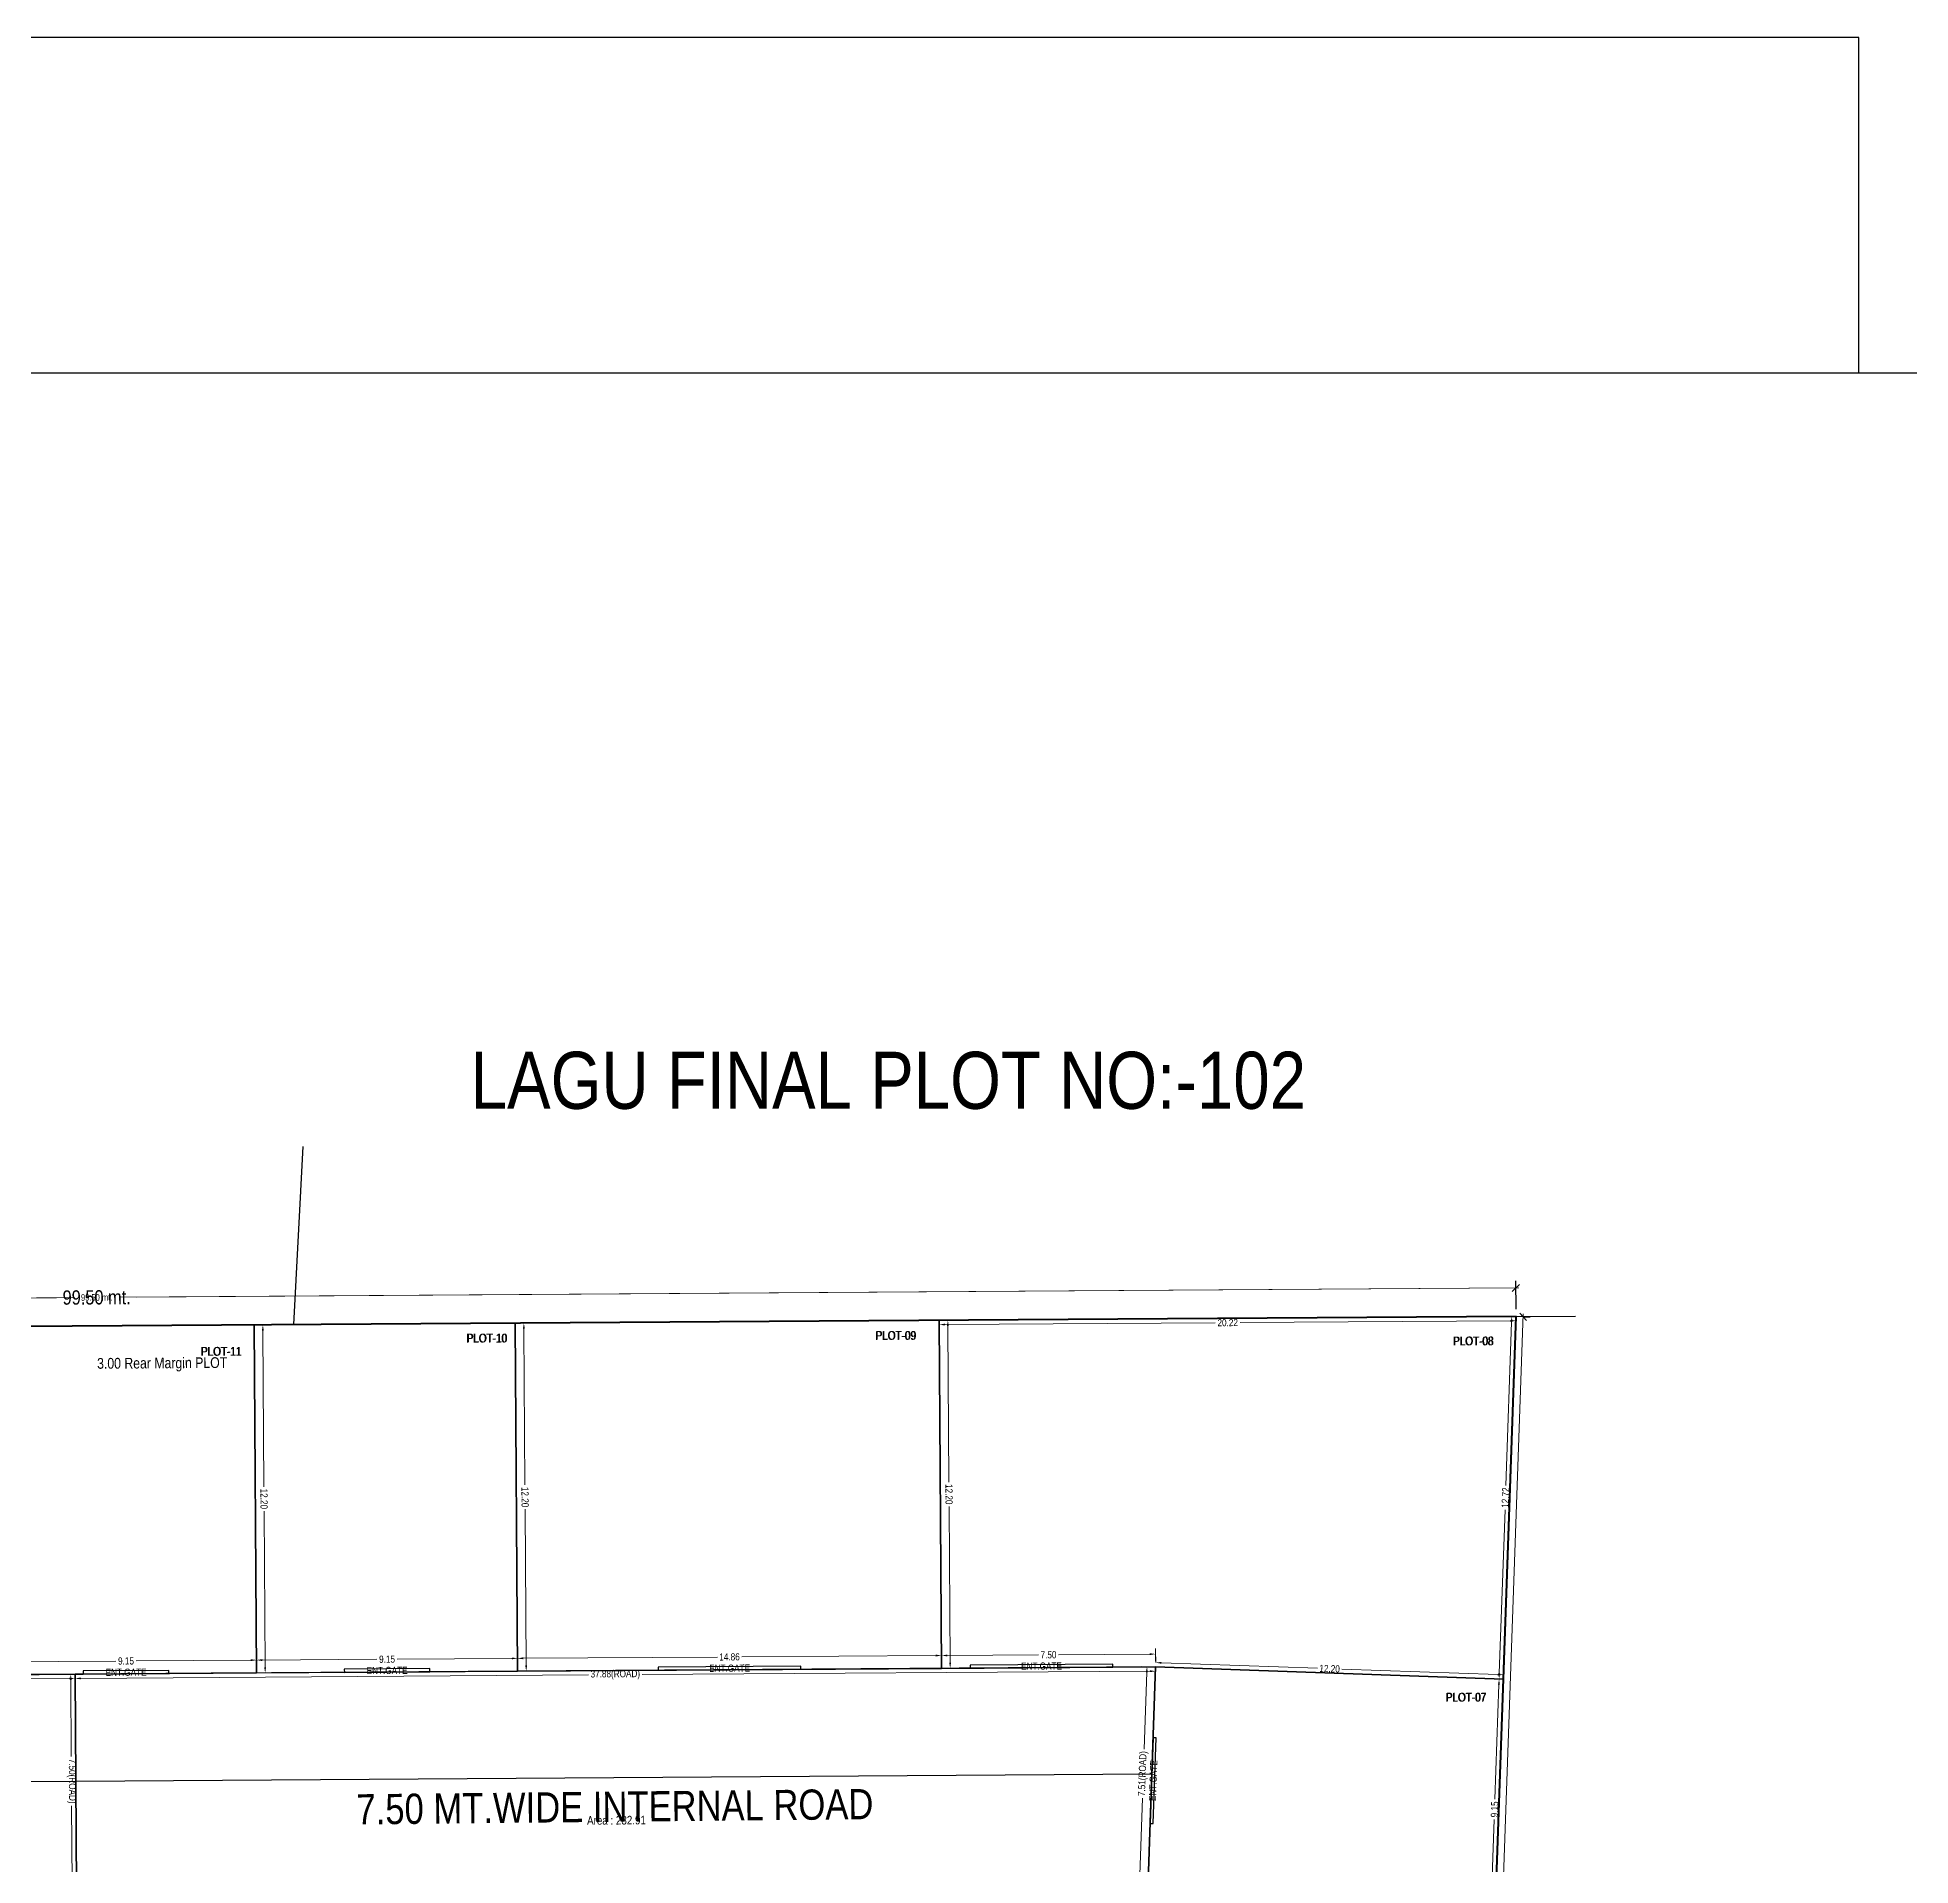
# Model space of a CAD drawing. Header units: metres. Extents: x 239315 to 239588, y 1700506 to 1700792.
# Drawn here: x 239455.3 to 239520.9, y 1700728.3 to 1700792.4 of the extents above; entities that cross this region are included whole.
import ezdxf

# ---------------------------------------------------------------- set-up
doc = ezdxf.new("R2010")
doc.units = ezdxf.units.M
doc.header["$MEASUREMENT"] = 0
doc.header["$PDMODE"] = 2
doc.header["$PDSIZE"] = -1
doc.linetypes.add('CENTER', pattern=[0])
for name, color, linetype in [('_AccessoryUse', 32, 'Continuous'), ('_DIMENSIONW', 210, 'Continuous'), ('_IndivSubPlot', 180, 'Continuous'), ('_InternalRoad', 3, 'Continuous'), ('_MarginLine', 253, 'Continuous'), ('_OtherDetail', 193, 'Continuous'), ('_Plot', 7, 'Continuous'), ('_PrintItems', 7, 'Continuous'), ('_SitePlan', 50, 'Continuous'), ('DCR_AREATABLE', 7, 'Continuous'), ('DCR_DIMENSION', 7, 'Continuous'), ('DCR_INDPLOT', 180, 'Continuous'), ('DCR_INDPLOT_DIMENSION', 7, 'Continuous'), ('DCR_NETPLOT', 145, 'Continuous'), ('DCR_ROAD_DIMENSION', 7, 'Continuous'), ('DCR_SPLAN', 50, 'Continuous'), ('DCR_SPLOT', 7, 'Continuous'), ('DCR_SPLOT_DIMENSION', 7, 'Continuous'), ('DCR_SUBSTRUCTURE', 92, 'Continuous')]:
    doc.layers.add(name, color=color, linetype=linetype)
for name, color, linetype, plot in [('_NETPLOT', 145, 'Continuous', False), ('DCR_MARGIN', 252, 'Continuous', False), ('DCR_OTHERDETAIL', 193, 'Continuous', False)]:
    doc.layers.add(name, color=color, linetype=linetype, plot=plot)
doc.styles.add('AutoDCRFont', font='ARIALN.TTF')
doc.styles.add('MtXpl_Arial_Narrow', font='ARIALN.TTF')
doc.styles.add('PreDCRFont', font='ARIALN.TTF')
doc.dimstyles.new('DCR-PLOT-EXT', dxfattribs={"dimtxt": 0.3, "dimasz": 0.2, "dimexe": 0.2, "dimexo": 0.2, "dimgap": 0.09, "dimtad": 0, "dimtxsty": 'AutoDCRFont', "dimcen": 1, "dimdle": 0.1, "dimadec": 0, "dimazin": 2, "dimtfac": 1, "dimtdec": 4, "dimtofl": 0, "dimtmove": 0, "dimatfit": 3, "dimfxl": 1, "dimfxlon": 1, "dimtolj": 1, "dimtzin": 0, "dimlwd": 15, "dimlwe": 15, "dimarcsym": 0})
doc.dimstyles.new('DCR-PLOT-INT', dxfattribs={"dimtxt": 0.25, "dimasz": 0.2, "dimexe": 0.2, "dimexo": 0.2, "dimgap": 0.09, "dimtad": 0, "dimtxsty": 'AutoDCRFont', "dimcen": 1, "dimdle": 0.1, "dimadec": 0, "dimazin": 2, "dimtfac": 1, "dimtdec": 4, "dimtofl": 0, "dimtmove": 0, "dimatfit": 3, "dimfxl": 1, "dimfxlon": 1, "dimtolj": 1, "dimtzin": 0, "dimlwd": 15, "dimlwe": 15, "dimarcsym": 0})
doc.dimstyles.new('PDCR-PLOT-INT', dxfattribs={"dimtxt": 0.23, "dimasz": 0.25, "dimexe": 0.25, "dimexo": 0.25, "dimgap": 0.25, "dimtad": 0, "dimzin": 0, "dimdsep": 46, "dimtxsty": 'AutoDCRFont', "dimblk": 'OBLIQUE', "dimcen": 0.5, "dimdle": 0.1, "dimadec": 0, "dimazin": 0, "dimtfac": 1, "dimtix": 1, "dimtofl": 0, "dimtmove": 1, "dimatfit": 1, "dimfxl": 1, "dimtolj": 1, "dimtzin": 0, "dimlwd": 15, "dimarcsym": 0})

# ---------------------------------------------------------------- blocks, each defined once
blk = doc.blocks.new('_Oblique')
at = {"color": 0, "linetype": 'ByBlock', "lineweight": -2}
blk.add_line((-0.5, -0.5), (0.5, 0.5), dxfattribs=at)
blk = doc.blocks.new('*D4')
at = {"layer": '_DIMENSIONW', "color": 0, "lineweight": 15, "transparency": 16777216}
for p, q in [((239507.188, 1700748.521), (239458.122, 1700748.192)), ((239407.49, 1700747.853), (239456.557, 1700748.181))]:
    blk.add_line(p, q, dxfattribs=at)
at = {"layer": '_DIMENSIONW', "color": 0, "lineweight": -2, "transparency": 16777216}
for p, q in [((239507.093, 1700747.77), (239507.087, 1700748.77)), ((239407.595, 1700747.104), (239407.589, 1700748.104))]:
    blk.add_line(p, q, dxfattribs=at)
at = {"layer": 'Defpoints', "color": 0, "transparency": 16777216}
for p in [(239507.088, 1700748.52), (239507.095, 1700747.52), (239407.597, 1700746.854)]:
    blk.add_point(p, dxfattribs=at)
at = {"layer": '_DIMENSIONW', "color": 0, "lineweight": 15, "transparency": 16777216, "xscale": 0.25, "yscale": 0.25, "zscale": 0.25}
for p, rotation in [((239507.088, 1700748.52), 0.3836642867954488), ((239407.59, 1700747.854), 180.3836642867954)]:
    blk.add_blockref('_Oblique', p, dxfattribs=dict(at, rotation=rotation))
at = {"layer": '_DIMENSIONW', "color": 0, "lineweight": 15, "transparency": 16777216, "insert": (239457.339, 1700748.187), "char_height": 0.23, "attachment_point": 5, "rotation": 0.38366, "style": 'AutoDCRFont'}
blk.add_mtext('\\A1;99.50 mt.', dxfattribs=at)
blk = doc.blocks.new('ADCR_MARGIN', base_point=(239457.346, 1700670.817))
at = {"layer": '_MarginLine', "color": 6}
blk.add_line((239507.095, 1700747.52), (239407.597, 1700746.854), dxfattribs=at)
at = {"layer": '_MarginLine', "color": 104}
blk.add_line((239501.733, 1700594.114), (239507.095, 1700747.52), dxfattribs=at)
blk = doc.blocks.new('*D9')
at = {"layer": 'DCR_SPLOT_DIMENSION', "color": 0, "lineweight": 15, "transparency": 16777216}
for p, q in [((239507.188, 1700748.521), (239458.748, 1700748.196)), ((239407.49, 1700747.853), (239455.931, 1700748.177))]:
    blk.add_line(p, q, dxfattribs=at)
at = {"layer": 'DCR_SPLOT_DIMENSION', "color": 0, "lineweight": -2, "transparency": 16777216}
for p, q in [((239507.093, 1700747.77), (239507.087, 1700748.77)), ((239407.595, 1700747.104), (239407.589, 1700748.104))]:
    blk.add_line(p, q, dxfattribs=at)
at = {"layer": 'Defpoints', "color": 0, "transparency": 16777216}
for p in [(239507.088, 1700748.52), (239507.095, 1700747.52), (239407.597, 1700746.854)]:
    blk.add_point(p, dxfattribs=at)
at = {"layer": 'DCR_SPLOT_DIMENSION', "color": 0, "lineweight": 15, "transparency": 16777216, "xscale": 0.25, "yscale": 0.25, "zscale": 0.25}
for p, rotation in [((239507.088, 1700748.52), 0.3836642867954488), ((239407.59, 1700747.854), 180.3836642867954)]:
    blk.add_blockref('_Oblique', p, dxfattribs=dict(at, rotation=rotation))
at = {"layer": 'DCR_SPLOT_DIMENSION', "color": 0, "transparency": 16777216, "insert": (239457.339, 1700748.187), "char_height": 0.5, "attachment_point": 5, "rotation": 0.38366, "style": 'AutoDCRFont'}
blk.add_mtext('\\A1;99.50 mt.', dxfattribs=at)
blk = doc.blocks.new('*D30')
at = {"layer": 'DCR_ROAD_DIMENSION', "color": 0, "linetype": 'Continuous', "lineweight": 15, "transparency": 16777216}
for p, q in [((239417.398, 1700734.569), (239435.947, 1700734.693)), ((239456.382, 1700734.83), (239437.833, 1700734.706)), ((239456.582, 1700734.831), (239456.583, 1700734.631)), ((239417.198, 1700734.568), (239417.2, 1700734.368))]:
    blk.add_line(p, q, dxfattribs=at)
at = {"layer": 'DCR_ROAD_DIMENSION', "color": 0, "transparency": 16777216}
for points in [[(239456.382, 1700734.863), (239456.382, 1700734.797), (239456.582, 1700734.831)], [(239417.398, 1700734.602), (239417.398, 1700734.536), (239417.198, 1700734.568)]]:
    blk.add_solid(points, dxfattribs=at)
at = {"layer": 'Defpoints', "color": 0, "transparency": 16777216}
for p in [(239417.197, 1700734.718), (239456.581, 1700734.981), (239417.198, 1700734.568)]:
    blk.add_point(p, dxfattribs=at)
at = {"layer": 'DCR_ROAD_DIMENSION', "color": 0, "transparency": 16777216, "insert": (239436.89, 1700734.699), "char_height": 0.25, "attachment_point": 5, "rotation": 0.38366, "style": 'AutoDCRFont'}
blk.add_mtext('\\A1;39.38(ROAD)', dxfattribs=at)
blk = doc.blocks.new('*D34')
at = {"layer": 'DCR_ROAD_DIMENSION', "color": 0, "linetype": 'Continuous', "lineweight": 15, "transparency": 16777216}
for p, q in [((239456.431, 1700734.98), (239456.231, 1700734.979)), ((239456.432, 1700734.78), (239456.45, 1700732.093)), ((239456.48, 1700727.68), (239456.462, 1700730.368)), ((239456.481, 1700727.48), (239456.281, 1700727.479))]:
    blk.add_line(p, q, dxfattribs=at)
at = {"layer": 'DCR_ROAD_DIMENSION', "color": 0, "transparency": 16777216}
for points in [[(239456.465, 1700734.781), (239456.399, 1700734.78), (239456.431, 1700734.98)], [(239456.513, 1700727.681), (239456.446, 1700727.68), (239456.481, 1700727.48)]]:
    blk.add_solid(points, dxfattribs=at)
at = {"layer": 'Defpoints', "color": 0, "transparency": 16777216}
for p in [(239456.431, 1700734.98), (239456.581, 1700734.981), (239456.631, 1700727.481)]:
    blk.add_point(p, dxfattribs=at)
at = {"layer": 'DCR_ROAD_DIMENSION', "color": 0, "transparency": 16777216, "insert": (239456.456, 1700731.23), "char_height": 0.25, "attachment_point": 5, "rotation": 270.38366, "style": 'AutoDCRFont'}
blk.add_mtext('\\A1;7.50(ROAD)', dxfattribs=at)
blk = doc.blocks.new('*D35')
at = {"layer": 'DCR_ROAD_DIMENSION', "color": 0, "linetype": 'Continuous', "lineweight": 15, "transparency": 16777216}
for p, q in [((239456.582, 1700734.831), (239456.583, 1700734.631)), ((239456.782, 1700734.833), (239474.578, 1700734.952)), ((239494.259, 1700735.084), (239476.463, 1700734.964)), ((239494.459, 1700735.085), (239494.46, 1700734.885))]:
    blk.add_line(p, q, dxfattribs=at)
at = {"layer": 'DCR_ROAD_DIMENSION', "color": 0, "transparency": 16777216}
for points in [[(239456.782, 1700734.866), (239456.782, 1700734.799), (239456.582, 1700734.831)], [(239494.259, 1700735.117), (239494.259, 1700735.05), (239494.459, 1700735.085)]]:
    blk.add_solid(points, dxfattribs=at)
at = {"layer": 'Defpoints', "color": 0, "transparency": 16777216}
for p in [(239456.581, 1700734.981), (239456.582, 1700734.831), (239494.458, 1700735.235)]:
    blk.add_point(p, dxfattribs=at)
at = {"layer": 'DCR_ROAD_DIMENSION', "color": 0, "transparency": 16777216, "insert": (239475.52, 1700734.958), "char_height": 0.25, "attachment_point": 5, "rotation": 0.38366, "style": 'AutoDCRFont'}
blk.add_mtext('\\A1;37.88(ROAD)', dxfattribs=at)
blk = doc.blocks.new('*D37')
at = {"layer": 'DCR_ROAD_DIMENSION', "color": 0, "linetype": 'Continuous', "lineweight": 15, "transparency": 16777216}
for p, q in [((239494.258, 1700735.242), (239493.958, 1700735.252)), ((239494.151, 1700735.046), (239494.057, 1700732.356)), ((239493.903, 1700727.943), (239493.997, 1700730.633)), ((239493.996, 1700727.74), (239493.696, 1700727.751))]:
    blk.add_line(p, q, dxfattribs=at)
at = {"layer": 'DCR_ROAD_DIMENSION', "color": 0, "transparency": 16777216}
for points in [[(239494.118, 1700735.047), (239494.185, 1700735.044), (239494.158, 1700735.245)], [(239493.87, 1700727.945), (239493.936, 1700727.942), (239493.896, 1700727.744)]]:
    blk.add_solid(points, dxfattribs=at)
at = {"layer": 'Defpoints', "color": 0, "transparency": 16777216}
for p in [(239494.158, 1700735.245), (239494.458, 1700735.235), (239494.196, 1700727.733)]:
    blk.add_point(p, dxfattribs=at)
at = {"layer": 'DCR_ROAD_DIMENSION', "color": 0, "transparency": 16777216, "insert": (239494.027, 1700731.494), "char_height": 0.25, "attachment_point": 5, "rotation": 87.99822, "style": 'AutoDCRFont'}
blk.add_mtext('\\A1;7.51(ROAD)', dxfattribs=at)
blk = doc.blocks.new('*D46')
at = {"layer": 'DCR_SPLOT_DIMENSION', "color": 0, "lineweight": 15, "transparency": 16777216}
for p, q in [((239507.348, 1700747.611), (239504.702, 1700671.888)), ((239501.979, 1700594.005), (239504.626, 1700669.727))]:
    blk.add_line(p, q, dxfattribs=at)
at = {"layer": 'DCR_SPLOT_DIMENSION', "color": 0, "lineweight": -2, "transparency": 16777216}
for p, q in [((239507.345, 1700747.511), (239507.595, 1700747.502)), ((239501.983, 1700594.105), (239502.233, 1700594.096))]:
    blk.add_line(p, q, dxfattribs=at)
at = {"layer": 'Defpoints', "color": 0, "transparency": 16777216}
for p in [(239507.095, 1700747.52), (239507.345, 1700747.511), (239501.733, 1700594.114)]:
    blk.add_point(p, dxfattribs=at)
at = {"layer": 'DCR_SPLOT_DIMENSION', "color": 0, "lineweight": 15, "transparency": 16777216, "xscale": 0.25, "yscale": 0.25, "zscale": 0.25}
for p, rotation in [((239507.345, 1700747.511), 87.9982231934328), ((239501.983, 1700594.105), 267.9982231934329)]:
    blk.add_blockref('_Oblique', p, dxfattribs=dict(at, rotation=rotation))
at = {"layer": 'DCR_SPLOT_DIMENSION', "color": 0, "transparency": 16777216, "insert": (239504.664, 1700670.808), "char_height": 0.5, "attachment_point": 5, "rotation": 87.99822, "style": 'AutoDCRFont'}
blk.add_mtext('\\A1;153.50', dxfattribs=at)
blk = doc.blocks.new('*D89')
at = {"layer": 'DCR_INDPLOT_DIMENSION', "color": 0, "linetype": 'Continuous', "lineweight": 15, "transparency": 16777216}
for p, q in [((239453.795, 1700735.163), (239453.792, 1700735.613)), ((239453.993, 1700735.414), (239458.011, 1700735.441)), ((239462.743, 1700735.473), (239458.725, 1700735.446)), ((239462.945, 1700735.224), (239462.942, 1700735.674))]:
    blk.add_line(p, q, dxfattribs=at)
at = {"layer": 'DCR_INDPLOT_DIMENSION', "color": 0, "transparency": 16777216}
for points in [[(239453.993, 1700735.447), (239453.994, 1700735.381), (239453.793, 1700735.413)], [(239462.743, 1700735.506), (239462.743, 1700735.439), (239462.943, 1700735.474)]]:
    blk.add_solid(points, dxfattribs=at)
at = {"layer": 'Defpoints', "color": 0, "transparency": 16777216}
for p in [(239462.943, 1700735.474), (239453.796, 1700734.963), (239462.946, 1700735.024)]:
    blk.add_point(p, dxfattribs=at)
at = {"layer": 'DCR_INDPLOT_DIMENSION', "color": 0, "transparency": 16777216, "insert": (239458.368, 1700735.443), "char_height": 0.25, "attachment_point": 5, "rotation": 0.38366, "style": 'AutoDCRFont'}
blk.add_mtext('\\A1;9.15', dxfattribs=at)
blk = doc.blocks.new('*D90')
at = {"layer": 'DCR_INDPLOT_DIMENSION', "color": 0, "linetype": 'Continuous', "lineweight": 15, "transparency": 16777216}
for p, q in [((239463.064, 1700747.225), (239463.364, 1700747.227)), ((239463.166, 1700747.026), (239463.202, 1700741.552)), ((239463.245, 1700735.226), (239463.208, 1700740.7)), ((239463.146, 1700735.025), (239463.446, 1700735.027))]:
    blk.add_line(p, q, dxfattribs=at)
at = {"layer": 'DCR_INDPLOT_DIMENSION', "color": 0, "transparency": 16777216}
for points in [[(239463.199, 1700747.026), (239463.132, 1700747.025), (239463.164, 1700747.226)], [(239463.278, 1700735.226), (239463.211, 1700735.226), (239463.246, 1700735.026)]]:
    blk.add_solid(points, dxfattribs=at)
at = {"layer": 'Defpoints', "color": 0, "transparency": 16777216}
for p in [(239462.864, 1700747.224), (239462.946, 1700735.024), (239463.246, 1700735.026)]:
    blk.add_point(p, dxfattribs=at)
at = {"layer": 'DCR_INDPLOT_DIMENSION', "color": 0, "transparency": 16777216, "insert": (239463.205, 1700741.126), "char_height": 0.25, "attachment_point": 5, "rotation": 270.38366, "style": 'AutoDCRFont'}
blk.add_mtext('\\A1;12.20', dxfattribs=at)
blk = doc.blocks.new('*D91')
at = {"layer": 'DCR_INDPLOT_DIMENSION', "color": 0, "linetype": 'Continuous', "lineweight": 15, "transparency": 16777216}
for p, q in [((239462.945, 1700735.224), (239462.942, 1700735.674)), ((239463.143, 1700735.475), (239467.161, 1700735.502)), ((239471.893, 1700735.534), (239467.875, 1700735.507)), ((239472.095, 1700735.285), (239472.092, 1700735.735))]:
    blk.add_line(p, q, dxfattribs=at)
at = {"layer": 'DCR_INDPLOT_DIMENSION', "color": 0, "transparency": 16777216}
for points in [[(239463.143, 1700735.509), (239463.143, 1700735.442), (239462.943, 1700735.474)], [(239471.893, 1700735.567), (239471.893, 1700735.501), (239472.093, 1700735.535)]]:
    blk.add_solid(points, dxfattribs=at)
at = {"layer": 'Defpoints', "color": 0, "transparency": 16777216}
for p in [(239472.093, 1700735.535), (239462.946, 1700735.024), (239472.096, 1700735.085)]:
    blk.add_point(p, dxfattribs=at)
at = {"layer": 'DCR_INDPLOT_DIMENSION', "color": 0, "transparency": 16777216, "insert": (239467.518, 1700735.505), "char_height": 0.25, "attachment_point": 5, "rotation": 0.38366, "style": 'AutoDCRFont'}
blk.add_mtext('\\A1;9.15', dxfattribs=at)
blk = doc.blocks.new('*D92')
at = {"layer": 'DCR_INDPLOT_DIMENSION', "color": 0, "linetype": 'Continuous', "lineweight": 15, "transparency": 16777216}
for p, q in [((239472.214, 1700747.286), (239472.514, 1700747.288)), ((239472.316, 1700747.087), (239472.352, 1700741.613)), ((239472.395, 1700735.287), (239472.358, 1700740.761)), ((239472.296, 1700735.087), (239472.596, 1700735.089))]:
    blk.add_line(p, q, dxfattribs=at)
at = {"layer": 'DCR_INDPLOT_DIMENSION', "color": 0, "transparency": 16777216}
for points in [[(239472.349, 1700747.087), (239472.282, 1700747.087), (239472.314, 1700747.287)], [(239472.428, 1700735.287), (239472.361, 1700735.287), (239472.396, 1700735.087)]]:
    blk.add_solid(points, dxfattribs=at)
at = {"layer": 'Defpoints', "color": 0, "transparency": 16777216}
for p in [(239472.014, 1700747.285), (239472.096, 1700735.085), (239472.396, 1700735.087)]:
    blk.add_point(p, dxfattribs=at)
at = {"layer": 'DCR_INDPLOT_DIMENSION', "color": 0, "transparency": 16777216, "insert": (239472.355, 1700741.187), "char_height": 0.25, "attachment_point": 5, "rotation": 270.38366, "style": 'AutoDCRFont'}
blk.add_mtext('\\A1;12.20', dxfattribs=at)
blk = doc.blocks.new('*D93')
at = {"layer": 'DCR_INDPLOT_DIMENSION', "color": 0, "linetype": 'Continuous', "lineweight": 15, "transparency": 16777216}
for p, q in [((239472.095, 1700735.285), (239472.092, 1700735.735)), ((239472.293, 1700735.537), (239479.098, 1700735.582)), ((239486.755, 1700735.633), (239479.95, 1700735.588)), ((239486.957, 1700735.385), (239486.954, 1700735.835))]:
    blk.add_line(p, q, dxfattribs=at)
at = {"layer": 'DCR_INDPLOT_DIMENSION', "color": 0, "transparency": 16777216}
for points in [[(239472.293, 1700735.57), (239472.293, 1700735.503), (239472.093, 1700735.535)], [(239486.755, 1700735.667), (239486.755, 1700735.6), (239486.955, 1700735.635)]]:
    blk.add_solid(points, dxfattribs=at)
at = {"layer": 'Defpoints', "color": 0, "transparency": 16777216}
for p in [(239486.955, 1700735.635), (239472.096, 1700735.085), (239486.958, 1700735.185)]:
    blk.add_point(p, dxfattribs=at)
at = {"layer": 'DCR_INDPLOT_DIMENSION', "color": 0, "transparency": 16777216, "insert": (239479.524, 1700735.585), "char_height": 0.25, "attachment_point": 5, "rotation": 0.38366, "style": 'AutoDCRFont'}
blk.add_mtext('\\A1;14.86', dxfattribs=at)
blk = doc.blocks.new('*D94')
at = {"layer": 'DCR_INDPLOT_DIMENSION', "color": 0, "linetype": 'Continuous', "lineweight": 15, "transparency": 16777216}
for p, q in [((239486.878, 1700747.234), (239486.879, 1700747.034)), ((239487.078, 1700747.236), (239496.55, 1700747.299)), ((239506.896, 1700747.369), (239497.424, 1700747.305)), ((239507.096, 1700747.37), (239507.097, 1700747.17))]:
    blk.add_line(p, q, dxfattribs=at)
at = {"layer": 'DCR_INDPLOT_DIMENSION', "color": 0, "transparency": 16777216}
for points in [[(239487.077, 1700747.269), (239487.078, 1700747.202), (239486.878, 1700747.234)], [(239506.896, 1700747.402), (239506.896, 1700747.335), (239507.096, 1700747.37)]]:
    blk.add_solid(points, dxfattribs=at)
at = {"layer": 'Defpoints', "color": 0, "transparency": 16777216}
for p in [(239486.877, 1700747.384), (239486.878, 1700747.234), (239507.095, 1700747.52)]:
    blk.add_point(p, dxfattribs=at)
at = {"layer": 'DCR_INDPLOT_DIMENSION', "color": 0, "transparency": 16777216, "insert": (239496.987, 1700747.302), "char_height": 0.25, "attachment_point": 5, "rotation": 0.38366, "style": 'AutoDCRFont'}
blk.add_mtext('\\A1;20.22', dxfattribs=at)
blk = doc.blocks.new('*D95')
at = {"layer": 'DCR_INDPLOT_DIMENSION', "color": 0, "linetype": 'Continuous', "lineweight": 15, "transparency": 16777216}
for p, q in [((239487.077, 1700747.386), (239487.377, 1700747.388)), ((239487.178, 1700747.186), (239487.215, 1700741.713)), ((239487.257, 1700735.387), (239487.22, 1700740.861)), ((239487.158, 1700735.186), (239487.458, 1700735.188))]:
    blk.add_line(p, q, dxfattribs=at)
at = {"layer": 'DCR_INDPLOT_DIMENSION', "color": 0, "transparency": 16777216}
for points in [[(239487.211, 1700747.187), (239487.145, 1700747.186), (239487.177, 1700747.386)], [(239487.29, 1700735.387), (239487.224, 1700735.387), (239487.258, 1700735.187)]]:
    blk.add_solid(points, dxfattribs=at)
at = {"layer": 'Defpoints', "color": 0, "transparency": 16777216}
for p in [(239486.877, 1700747.384), (239486.958, 1700735.185), (239487.258, 1700735.187)]:
    blk.add_point(p, dxfattribs=at)
at = {"layer": 'DCR_INDPLOT_DIMENSION', "color": 0, "transparency": 16777216, "insert": (239487.217, 1700741.287), "char_height": 0.25, "attachment_point": 5, "rotation": 270.38366, "style": 'AutoDCRFont'}
blk.add_mtext('\\A1;12.20', dxfattribs=at)
blk = doc.blocks.new('*D96')
at = {"layer": 'DCR_INDPLOT_DIMENSION', "color": 0, "linetype": 'Continuous', "lineweight": 15, "transparency": 16777216}
for p, q in [((239486.957, 1700735.385), (239486.954, 1700735.835)), ((239487.155, 1700735.636), (239490.35, 1700735.657)), ((239494.255, 1700735.684), (239491.06, 1700735.662)), ((239494.457, 1700735.435), (239494.454, 1700735.885))]:
    blk.add_line(p, q, dxfattribs=at)
at = {"layer": 'DCR_INDPLOT_DIMENSION', "color": 0, "transparency": 16777216}
for points in [[(239487.155, 1700735.669), (239487.155, 1700735.603), (239486.955, 1700735.635)], [(239494.255, 1700735.717), (239494.255, 1700735.65), (239494.455, 1700735.685)]]:
    blk.add_solid(points, dxfattribs=at)
at = {"layer": 'Defpoints', "color": 0, "transparency": 16777216}
for p in [(239494.455, 1700735.685), (239486.958, 1700735.185), (239494.458, 1700735.235)]:
    blk.add_point(p, dxfattribs=at)
at = {"layer": 'DCR_INDPLOT_DIMENSION', "color": 0, "transparency": 16777216, "insert": (239490.705, 1700735.66), "char_height": 0.25, "attachment_point": 5, "rotation": 0.38366, "style": 'AutoDCRFont'}
blk.add_mtext('\\A1;7.50', dxfattribs=at)
blk = doc.blocks.new('*D97')
at = {"layer": 'DCR_INDPLOT_DIMENSION', "color": 0, "linetype": 'Continuous', "lineweight": 15, "transparency": 16777216}
for p, q in [((239494.463, 1700735.385), (239494.47, 1700735.585)), ((239494.663, 1700735.378), (239500.134, 1700735.187)), ((239506.456, 1700734.966), (239500.985, 1700735.157)), ((239506.656, 1700734.959), (239506.663, 1700735.159))]:
    blk.add_line(p, q, dxfattribs=at)
at = {"layer": 'DCR_INDPLOT_DIMENSION', "color": 0, "transparency": 16777216}
for points in [[(239494.664, 1700735.411), (239494.662, 1700735.345), (239494.463, 1700735.385)], [(239506.457, 1700734.999), (239506.455, 1700734.932), (239506.656, 1700734.959)]]:
    blk.add_solid(points, dxfattribs=at)
at = {"layer": 'Defpoints', "color": 0, "transparency": 16777216}
for p in [(239494.458, 1700735.235), (239506.651, 1700734.809), (239506.656, 1700734.959)]:
    blk.add_point(p, dxfattribs=at)
at = {"layer": 'DCR_INDPLOT_DIMENSION', "color": 0, "transparency": 16777216, "insert": (239500.56, 1700735.172), "char_height": 0.25, "attachment_point": 5, "rotation": 357.99822, "style": 'AutoDCRFont'}
blk.add_mtext('\\A1;12.20', dxfattribs=at)
blk = doc.blocks.new('*D98')
at = {"layer": 'DCR_INDPLOT_DIMENSION', "color": 0, "linetype": 'Continuous', "lineweight": 15, "transparency": 16777216}
for p, q in [((239506.938, 1700747.325), (239506.738, 1700741.595)), ((239506.945, 1700747.525), (239506.745, 1700747.532)), ((239506.508, 1700735.014), (239506.708, 1700740.744)), ((239506.501, 1700734.814), (239506.301, 1700734.821))]:
    blk.add_line(p, q, dxfattribs=at)
at = {"layer": 'DCR_INDPLOT_DIMENSION', "color": 0, "transparency": 16777216}
for points in [[(239506.905, 1700747.326), (239506.971, 1700747.324), (239506.945, 1700747.525)], [(239506.474, 1700735.015), (239506.541, 1700735.013), (239506.501, 1700734.814)]]:
    blk.add_solid(points, dxfattribs=at)
at = {"layer": 'Defpoints', "color": 0, "transparency": 16777216}
for p in [(239506.945, 1700747.525), (239507.095, 1700747.52), (239506.651, 1700734.809)]:
    blk.add_point(p, dxfattribs=at)
at = {"layer": 'DCR_INDPLOT_DIMENSION', "color": 0, "transparency": 16777216, "insert": (239506.723, 1700741.17), "char_height": 0.25, "attachment_point": 5, "rotation": 87.99822, "style": 'AutoDCRFont'}
blk.add_mtext('\\A1;12.72', dxfattribs=at)
blk = doc.blocks.new('*D100')
at = {"layer": 'DCR_INDPLOT_DIMENSION', "color": 0, "linetype": 'Continuous', "lineweight": 15, "transparency": 16777216}
for p, q in [((239506.501, 1700734.814), (239506.301, 1700734.821)), ((239506.494, 1700734.614), (239506.353, 1700730.599)), ((239506.188, 1700725.87), (239506.328, 1700729.885)), ((239506.181, 1700725.67), (239505.981, 1700725.677))]:
    blk.add_line(p, q, dxfattribs=at)
at = {"layer": 'DCR_INDPLOT_DIMENSION', "color": 0, "transparency": 16777216}
for points in [[(239506.46, 1700734.615), (239506.527, 1700734.613), (239506.501, 1700734.814)], [(239506.155, 1700725.871), (239506.221, 1700725.868), (239506.181, 1700725.67)]]:
    blk.add_solid(points, dxfattribs=at)
at = {"layer": 'Defpoints', "color": 0, "transparency": 16777216}
for p in [(239506.501, 1700734.814), (239506.651, 1700734.809), (239506.331, 1700725.664)]:
    blk.add_point(p, dxfattribs=at)
at = {"layer": 'DCR_INDPLOT_DIMENSION', "color": 0, "transparency": 16777216, "insert": (239506.341, 1700730.242), "char_height": 0.25, "attachment_point": 5, "rotation": 87.99822, "style": 'AutoDCRFont'}
blk.add_mtext('\\A1;9.15', dxfattribs=at)

msp = doc.modelspace()

# ---------------------------------------------------------------- linework, layer by layer
for p, q in [((239462.946, 1700735.024), (239462.864, 1700747.224)), ((239472.096, 1700735.085), (239472.014, 1700747.285)), ((239486.958, 1700735.185), (239486.877, 1700747.384)), ((239507.095, 1700747.52), (239506.651, 1700734.809)), ((239494.458, 1700735.235), (239506.651, 1700734.809))]:
    msp.add_line(p, q)
msp.add_lwpolyline([(239495.967, 1700643.847), (239494.451, 1700600.476), (239501.733, 1700594.114), (239507.095, 1700747.52), (239407.597, 1700746.854), (239407.597, 1700721.05)], close=True)
at = {"layer": '_AccessoryUse', "color": 34}
for points in [[(239459.87, 1700735.113), (239456.871, 1700735.093), (239456.871, 1700734.983), (239459.871, 1700735.003)], [(239469.02, 1700735.175), (239466.02, 1700735.155), (239466.021, 1700735.045), (239469.021, 1700735.065)], [(239482.026, 1700735.262), (239477.026, 1700735.228), (239477.027, 1700735.118), (239482.027, 1700735.152)], [(239492.959, 1700735.335), (239487.96, 1700735.301), (239487.96, 1700735.191), (239492.96, 1700735.225)], [(239494.481, 1700732.746), (239494.371, 1700732.749), (239494.266, 1700729.751), (239494.376, 1700729.747)]]:
    msp.add_lwpolyline(points, close=True, dxfattribs=at)
at = {"layer": '_IndivSubPlot'}
for points in [[(239462.864, 1700747.224), (239453.715, 1700747.162), (239453.796, 1700734.963), (239462.946, 1700735.024)], [(239472.014, 1700747.285), (239462.864, 1700747.224), (239462.946, 1700735.024), (239472.096, 1700735.085)], [(239486.877, 1700747.384), (239472.014, 1700747.285), (239472.096, 1700735.085), (239486.958, 1700735.185)], [(239507.095, 1700747.52), (239486.877, 1700747.384), (239486.958, 1700735.185), (239494.458, 1700735.235), (239506.651, 1700734.809)], [(239506.651, 1700734.809), (239494.458, 1700735.235), (239494.138, 1700726.091), (239506.331, 1700725.664)]]:
    msp.add_lwpolyline(points, close=True, dxfattribs=at)
at = {"layer": '_InternalRoad'}
for points in [[(239456.581, 1700734.981), (239417.197, 1700734.718), (239417.197, 1700728.863), (239419.066, 1700727.23), (239456.631, 1700727.481)], [(239494.458, 1700735.235), (239456.581, 1700734.981), (239456.631, 1700727.481), (239494.196, 1700727.733)]]:
    msp.add_lwpolyline(points, close=True, dxfattribs=at)
at = {"layer": '_InternalRoad', "linetype": 'CENTER'}
for points in [[(239417.197, 1700731.79), (239419.041, 1700730.98), (239456.606, 1700731.231)], [(239456.606, 1700731.231), (239494.327, 1700731.484)]]:
    msp.add_lwpolyline(points, dxfattribs=at)
at = {"layer": '_NETPLOT'}
msp.add_lwpolyline([(239407.597, 1700746.854), (239407.597, 1700676.354), (239501.733, 1700594.114), (239507.095, 1700747.52)], close=True, dxfattribs=at)
at = {"layer": '_OtherDetail'}
msp.add_lwpolyline([(239315.411, 1700780.601), (239519.11, 1700780.601), (239519.11, 1700792.353), (239315.411, 1700792.353)], close=True, dxfattribs=at)
at = {"layer": '_Plot'}
msp.add_lwpolyline([(239507.095, 1700747.52), (239407.597, 1700746.854), (239407.597, 1700676.354), (239501.733, 1700594.114)], close=True, dxfattribs=at)
at = {"layer": '_PrintItems', "lineweight": 30}
for p, q in [((239464.256, 1700747.233), (239464.578, 1700753.482)), ((239507.095, 1700747.52), (239509.184, 1700747.534))]:
    msp.add_line(p, q, dxfattribs=at)
at = {"layer": '_SitePlan'}
msp.add_lwpolyline([(239315.411, 1700780.601), (239588.26, 1700780.601), (239588.26, 1700505.825), (239315.411, 1700505.825)], close=True, dxfattribs=at)
at = {"layer": 'DCR_AREATABLE'}
for points in [[(239462.864, 1700747.224), (239453.715, 1700747.162)], [(239472.014, 1700747.285), (239462.864, 1700747.224)], [(239462.864, 1700747.224), (239462.946, 1700735.024)], [(239486.877, 1700747.384), (239472.014, 1700747.285)], [(239472.014, 1700747.285), (239472.096, 1700735.085)], [(239507.095, 1700747.52), (239486.877, 1700747.384)], [(239486.877, 1700747.384), (239486.958, 1700735.185)], [(239453.796, 1700734.963), (239462.946, 1700735.024)], [(239462.946, 1700735.024), (239472.096, 1700735.085)], [(239472.096, 1700735.085), (239486.958, 1700735.185)], [(239486.958, 1700735.185), (239494.458, 1700735.235)], [(239494.458, 1700735.235), (239494.138, 1700726.091)], [(239506.651, 1700734.809), (239494.458, 1700735.235)]]:
    msp.add_lwpolyline(points, dxfattribs=at)
at = {"layer": 'DCR_INDPLOT', "color": 180}
for points in [[(239462.864, 1700747.224), (239453.715, 1700747.162), (239453.796, 1700734.963), (239462.946, 1700735.024)], [(239472.014, 1700747.285), (239462.864, 1700747.224), (239462.946, 1700735.024), (239472.096, 1700735.085)], [(239486.877, 1700747.384), (239472.014, 1700747.285), (239472.096, 1700735.085), (239486.958, 1700735.185)], [(239507.095, 1700747.52), (239486.877, 1700747.384), (239486.958, 1700735.185), (239494.458, 1700735.235), (239506.651, 1700734.809)], [(239506.651, 1700734.809), (239494.458, 1700735.235), (239494.138, 1700726.091), (239506.331, 1700725.664)]]:
    msp.add_lwpolyline(points, close=True, dxfattribs=at)
at = {"layer": 'DCR_MARGIN', "color": 254}
for points in [[(239507.095, 1700747.52), (239407.597, 1700746.854)], [(239462.864, 1700747.224), (239453.715, 1700747.162)], [(239472.014, 1700747.285), (239462.864, 1700747.224)], [(239486.877, 1700747.384), (239472.014, 1700747.285)], [(239507.095, 1700747.52), (239486.877, 1700747.384)], [(239506.331, 1700725.664), (239506.651, 1700734.809)]]:
    msp.add_lwpolyline(points, dxfattribs=at)
at = {"layer": 'DCR_MARGIN', "color": 0}
for points in [[(239462.946, 1700735.024), (239462.864, 1700747.224)], [(239462.864, 1700747.224), (239462.946, 1700735.024)], [(239472.096, 1700735.085), (239472.014, 1700747.285)], [(239472.014, 1700747.285), (239472.096, 1700735.085)], [(239486.958, 1700735.185), (239486.877, 1700747.384)], [(239486.877, 1700747.384), (239486.958, 1700735.185)], [(239506.651, 1700734.809), (239507.095, 1700747.52)], [(239494.458, 1700735.235), (239506.651, 1700734.809)], [(239506.651, 1700734.809), (239494.458, 1700735.235)]]:
    msp.add_lwpolyline(points, dxfattribs=at)
at = {"layer": 'DCR_MARGIN', "color": 255}
msp.add_lwpolyline([(239501.733, 1700594.114), (239507.095, 1700747.52)], dxfattribs=at)
at = {"layer": 'DCR_MARGIN', "color": 250}
for points in [[(239462.946, 1700735.024), (239456.581, 1700734.981)], [(239462.946, 1700735.024), (239472.096, 1700735.085)], [(239472.096, 1700735.085), (239486.958, 1700735.185)], [(239486.958, 1700735.185), (239494.458, 1700735.235)], [(239494.458, 1700735.235), (239494.196, 1700727.733)]]:
    msp.add_lwpolyline(points, dxfattribs=at)
at = {"layer": 'DCR_NETPLOT', "color": 145}
msp.add_lwpolyline([(239407.597, 1700746.854), (239407.597, 1700676.354), (239501.733, 1700594.114), (239507.095, 1700747.52)], close=True, dxfattribs=at)
at = {"layer": 'DCR_OTHERDETAIL', "color": 193}
msp.add_lwpolyline([(239315.411, 1700780.601), (239519.11, 1700780.601), (239519.11, 1700792.353), (239315.411, 1700792.353)], close=True, dxfattribs=at)
at = {"layer": 'DCR_SPLAN', "color": 50}
msp.add_lwpolyline([(239315.411, 1700780.601), (239588.26, 1700780.601), (239588.26, 1700505.825), (239315.411, 1700505.825)], close=True, dxfattribs=at)
at = {"layer": 'DCR_SPLOT', "color": 7, "lineweight": 40}
msp.add_lwpolyline([(239507.095, 1700747.52), (239407.597, 1700746.854), (239407.597, 1700676.354), (239501.733, 1700594.114)], close=True, dxfattribs=at)
at = {"layer": 'DCR_SUBSTRUCTURE', "color": 34}
for points in [[(239459.87, 1700735.113), (239456.871, 1700735.093), (239456.871, 1700734.983), (239459.871, 1700735.003)], [(239469.02, 1700735.175), (239466.02, 1700735.155), (239466.021, 1700735.045), (239469.021, 1700735.065)], [(239482.026, 1700735.262), (239477.026, 1700735.228), (239477.027, 1700735.118), (239482.027, 1700735.152)], [(239492.959, 1700735.335), (239487.96, 1700735.301), (239487.96, 1700735.191), (239492.96, 1700735.225)], [(239494.481, 1700732.746), (239494.371, 1700732.749), (239494.266, 1700729.751), (239494.376, 1700729.747)]]:
    msp.add_lwpolyline(points, close=True, dxfattribs=at)
at = {"layer": 'DCR_SUBSTRUCTURE'}
for points in [[(239459.87, 1700735.113), (239456.871, 1700735.093), (239456.871, 1700734.983), (239459.871, 1700735.003)], [(239469.02, 1700735.175), (239466.02, 1700735.155), (239466.021, 1700735.045), (239469.021, 1700735.065)], [(239482.026, 1700735.262), (239477.026, 1700735.228), (239477.027, 1700735.118), (239482.027, 1700735.152)], [(239492.959, 1700735.335), (239487.96, 1700735.301), (239487.96, 1700735.191), (239492.96, 1700735.225)], [(239494.481, 1700732.746), (239494.371, 1700732.749), (239494.266, 1700729.751), (239494.376, 1700729.747)]]:
    msp.add_lwpolyline(points, close=True, dxfattribs=at)

# ---------------------------------------------------------------- block references
at = {"layer": '_MarginLine'}
msp.add_blockref('ADCR_MARGIN', (239457.346, 1700670.817), dxfattribs=at)

# ---------------------------------------------------------------- texts
at = {"layer": '_AccessoryUse', "color": 34, "lineweight": 30, "char_height": 0.25, "attachment_point": 5, "style": 'PreDCRFont'}
for insert, rotation in [((239490.46, 1700735.263), 0.38366), ((239458.371, 1700735.048), 0.38366), ((239467.521, 1700735.11), 0.38366), ((239479.527, 1700735.19), 0.38366), ((239494.374, 1700731.248), 87.99823)]:
    msp.add_mtext('ENT.GATE', dxfattribs=dict(at, insert=insert, rotation=rotation))
at = {"layer": '_IndivSubPlot', "lineweight": 30, "char_height": 0.3051, "attachment_point": 1, "style": 'PreDCRFont'}
for s, insert in [('PLOT-10', (239470.324, 1700746.917)), ('PLOT-09', (239484.658, 1700747.01)), ('PLOT-08', (239504.901, 1700746.817)), ('PLOT-11', (239461.01, 1700746.452)), ('PLOT-07', (239504.646, 1700734.329))]:
    msp.add_mtext_dynamic_manual_height_columns(s, width=0.65514, gutter_width=0.276, heights=[-0.316], dxfattribs=dict(at, insert=insert))
at = {"layer": '_InternalRoad', "lineweight": 30, "insert": (239475.505, 1700730.328), "char_height": 1.05844, "attachment_point": 5, "rotation": 0.59413, "style": 'PreDCRFont'}
msp.add_mtext('7.50 MT.WIDE INTERNAL ROAD ', dxfattribs=at)
at = {"layer": '_PrintItems', "lineweight": 30, "style": 'PreDCRFont'}
msp.add_text('LAGU FINAL PLOT NO:-102', height=2, dxfattribs=at).set_placement((239470.45, 1700754.798))
at = {"layer": 'DCR_DIMENSION', "color": 3, "lineweight": 30, "style": 'MtXpl_Arial_Narrow'}
msp.add_text('Area : 282.91', height=0.3, rotation=0.38366, dxfattribs=at).set_placement((239474.53, 1700729.704))
msp.add_text('Area : 282.91', height=0.3, rotation=0.38366, dxfattribs=at).set_placement((239474.53, 1700729.704))
at = {"layer": 'DCR_INDPLOT', "color": 180, "lineweight": 30, "style": 'MtXpl_Arial_Narrow'}
for s, p in [('PLOT-10', (239470.297, 1700746.606)), ('PLOT-09', (239484.631, 1700746.699)), ('PLOT-08', (239504.874, 1700746.506)), ('PLOT-11', (239460.984, 1700746.142)), ('PLOT-07', (239504.619, 1700734.019))]:
    msp.add_text(s, height=0.3051, dxfattribs=at).set_placement(p)
at = {"layer": 'DCR_MARGIN', "color": 254, "style": 'AutoDCRFont'}
msp.add_text('3.00 Rear Margin PLOT', height=0.375, rotation=0.38366, dxfattribs=at).set_placement((239457.356, 1700745.687))
at = {"layer": 'DCR_SUBSTRUCTURE', "color": 34, "lineweight": 30, "char_height": 0.25, "attachment_point": 5, "style": 'PreDCRFont'}
for insert, rotation in [((239490.46, 1700735.263), 0.38366), ((239458.371, 1700735.048), 0.38366), ((239467.521, 1700735.11), 0.38366), ((239479.527, 1700735.19), 0.38366), ((239494.374, 1700731.248), 87.99823)]:
    msp.add_mtext('ENT.GATE', dxfattribs=dict(at, insert=insert, rotation=rotation))

# ---------------------------------------------------------------- dimensions: what is measured, and where the dimension line sits
at = {"layer": '_DIMENSIONW', "lineweight": 15}
dim = msp.add_aligned_dim(p1=(239407.597, 1700746.854), p2=(239507.095, 1700747.52), distance=1, text='99.50 mt.', dimstyle='PDCR-PLOT-INT', dxfattribs=at)
dim.commit()
dim.dimension.update_dxf_attribs({"geometry": '*D4', "text_midpoint": (239457.339, 1700748.187)})
at = {"layer": 'DCR_INDPLOT_DIMENSION'}
for p1, p2, distance, text, picture, middle in [((239462.864, 1700747.224), (239462.946, 1700735.024), 0.3, '12.20', '*D90', (239463.205, 1700741.126)), ((239472.014, 1700747.285), (239472.096, 1700735.085), 0.3, '12.20', '*D92', (239472.355, 1700741.187)), ((239507.095, 1700747.52), (239486.877, 1700747.384), 0.15, '20.22', '*D94', (239496.987, 1700747.302)), ((239486.877, 1700747.384), (239486.958, 1700735.185), 0.3, '12.20', '*D95', (239487.217, 1700741.287)), ((239506.651, 1700734.809), (239507.095, 1700747.52), 0.15, '12.72', '*D98', (239506.723, 1700741.17)), ((239453.796, 1700734.963), (239462.946, 1700735.024), 0.45, '9.15', '*D89', (239458.368, 1700735.443)), ((239462.946, 1700735.024), (239472.096, 1700735.085), 0.45, '9.15', '*D91', (239467.518, 1700735.505)), ((239472.096, 1700735.085), (239486.958, 1700735.185), 0.45, '14.86', '*D93', (239479.524, 1700735.585)), ((239486.958, 1700735.185), (239494.458, 1700735.235), 0.45, '7.50', '*D96', (239490.705, 1700735.66)), ((239494.458, 1700735.235), (239506.651, 1700734.809), 0.15, '12.20', '*D97', (239500.56, 1700735.172)), ((239506.331, 1700725.664), (239506.651, 1700734.809), 0.15, '9.15', '*D100', (239506.341, 1700730.242))]:
    dim = msp.add_aligned_dim(p1=p1, p2=p2, distance=distance, text=text, dimstyle='DCR-PLOT-INT', dxfattribs=at)
    dim.commit()
    dim.dimension.update_dxf_attribs({"geometry": picture, "text_midpoint": middle})
at = {"layer": 'DCR_ROAD_DIMENSION'}
for p1, p2, distance, text, picture, middle in [((239456.581, 1700734.981), (239417.197, 1700734.718), 0.15, '39.38(ROAD)', '*D30', (239436.89, 1700734.699)), ((239456.631, 1700727.481), (239456.581, 1700734.981), 0.15, '7.50(ROAD)', '*D34', (239456.456, 1700731.23)), ((239494.458, 1700735.235), (239456.581, 1700734.981), 0.15, '37.88(ROAD)', '*D35', (239475.52, 1700734.958)), ((239494.196, 1700727.733), (239494.458, 1700735.235), 0.3, '7.51(ROAD)', '*D37', (239494.027, 1700731.494))]:
    dim = msp.add_aligned_dim(p1=p1, p2=p2, distance=distance, text=text, dimstyle='DCR-PLOT-INT', dxfattribs=at)
    dim.commit()
    dim.dimension.update_dxf_attribs({"geometry": picture, "text_midpoint": middle})
at = {"layer": 'DCR_SPLOT_DIMENSION'}
for p1, distance, text, picture, middle in [((239407.597, 1700746.854), 1, '99.50 mt.', '*D9', (239457.339, 1700748.187)), ((239501.733, 1700594.114), -0.25, '153.50', '*D46', (239504.664, 1700670.808))]:
    dim = msp.add_aligned_dim(p1=p1, p2=(239507.095, 1700747.52), distance=distance, text=text, dimstyle='DCR-PLOT-EXT', override={"dimtxt": 0.5, "dimasz": 0.25, "dimexe": 0.25, "dimexo": 0.25, "dimgap": 0.25, "dimzin": 0, "dimdsep": 46, "dimblk": 'Oblique', "dimcen": 0.5, "dimazin": 0, "dimtdec": 2, "dimtix": 1, "dimtmove": 1, "dimatfit": 1, "dimfxlon": 0, "dimlwe": -2}, dxfattribs=at)
    dim.commit()
    dim.dimension.update_dxf_attribs({"geometry": picture, "text_midpoint": middle})

doc.saveas('drawing.dxf')
